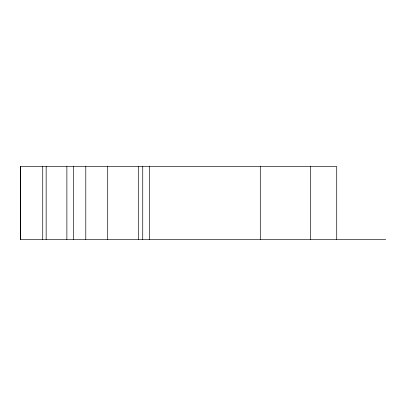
<?xml version="1.0" encoding="UTF-8"?>
<svg xmlns="http://www.w3.org/2000/svg" width="406" height="406" viewBox="0 0 406 406"><rect width="100%" height="100%" fill="white"/><g stroke="black" fill="none" stroke-linecap="round" stroke-linejoin="round"><path stroke-width="0.61" d="M385.7 239.489L20.3 239.489L20.3 166.511L336.726 166.511L336.726 239.489M310.697 166.511L310.697 239.489M260.292 166.511L260.292 239.489M149.499 166.511L149.499 239.489M142.739 166.511L142.739 239.489M138.36 166.511L138.36 239.489M107.707 166.511L107.707 239.489M85.788 166.511L85.788 239.489M73.384 166.511L73.384 239.489M66.878 166.511L66.878 239.489M46.157 166.511L46.157 239.489M42.731 166.511L42.731 239.489M20.473 166.511L20.473 239.489"/></g></svg>
